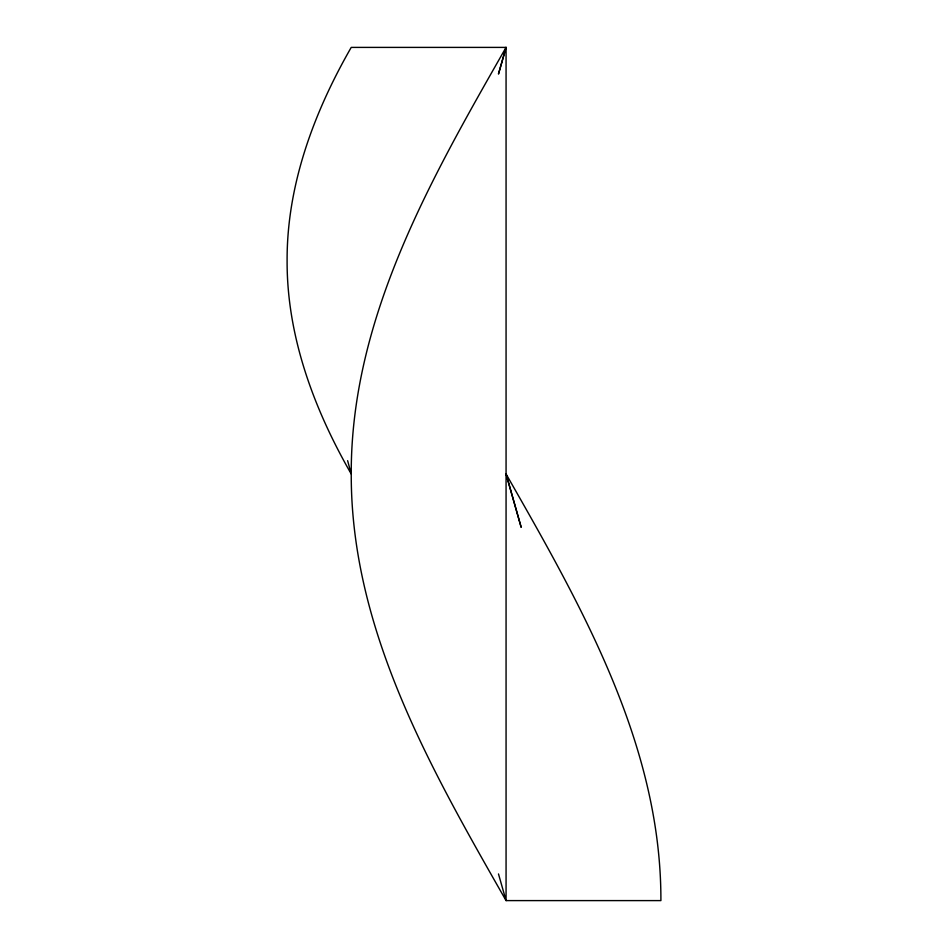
<?xml version="1.0" encoding="UTF-8"?>
<svg xmlns="http://www.w3.org/2000/svg" width="948" height="948" viewBox="0 0 948 948"><rect width="100%" height="100%" fill="white"/><g stroke="black" fill="none" stroke-linecap="round" stroke-linejoin="round"><path stroke-width="1.42" d="M498.482 873.938L506.066 900.6L506.066 47.4L498.47 74.062L506.054 47.4L351.222 47.4C313.989 112.208 286.794 185.109 287.102 260.7C286.806 336.291 314.013 409.192 351.246 474C350.819 629.839 431.139 769.302 506.066 900.6L660.898 900.6C661.313 744.784 580.994 605.274 506.078 474L521.175 527.325L506.066 474M506.054 47.4C431.115 178.698 350.819 318.161 351.234 474L347.632 460.669"/></g></svg>
